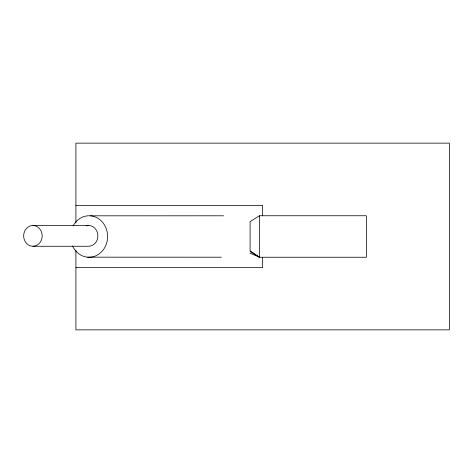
<?xml version="1.0" encoding="UTF-8"?>
<svg xmlns="http://www.w3.org/2000/svg" width="473" height="473" viewBox="0 0 473 473"><rect width="100%" height="100%" fill="white"/><g stroke="black" fill="none" stroke-linecap="round" stroke-linejoin="round"><path stroke-width="0.71" d="M259.446 215.753L250.099 221.63L250.099 250.743L259.446 257.247L366.362 257.247L366.362 215.753L259.446 215.753L259.446 257.247L249.963 253.126M223.587 215.8L90.526 215.818M75.905 205.383L262.627 205.383L262.627 215.629M32.927 225.509L88.599 225.509M32.927 246.256A10.371 9.277 90 0 0 40.962 230.694A10.371 9.277 90 0 0 24.892 230.694A10.371 9.277 90 0 0 32.927 246.256L88.599 246.256A10.371 9.277 -90 0 0 97.799 234.531A10.371 9.277 -90 0 0 86.198 225.863M87.564 257.182L221.364 257.2M75.905 267.617L262.627 267.617L262.627 257.371M250.116 251.553L259.446 257.247M75.905 222.848L75.905 143.142L449.35 143.142L449.35 329.858L75.905 329.858L75.905 250.152M73.114 225.863A20.747 18.559 90 0 1 101.334 220.956A20.747 18.559 90 0 1 100.447 252.872A20.747 18.559 90 0 1 72.552 246.007"/></g></svg>
